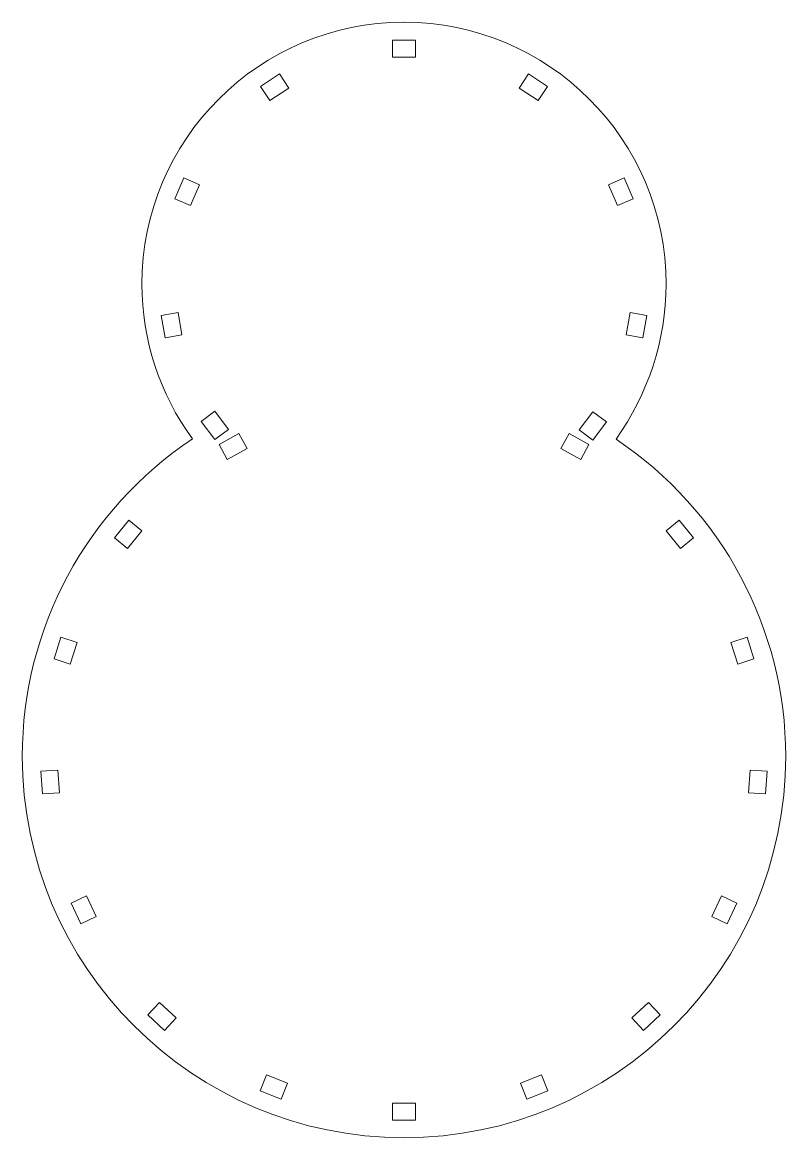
# Model space of a CAD drawing. Header units: centimetres. Extents: x 16.5 to 59, y -12.5 to 20.6.
# Drawn here: x 45.54 to 58.98, y -12.45 to 7.21 of the extents above; entities that cross this region are included whole.
import ezdxf

# ---------------------------------------------------------------- set-up
doc = ezdxf.new("R2010")
doc.units = ezdxf.units.CM
doc.header["$MEASUREMENT"] = 0
doc.layers.add('layer 1', color=7, linetype='Continuous')

msp = doc.modelspace()

# ---------------------------------------------------------------- linework, layer by layer
at = {"layer": 'layer 1', "color": 177, "lineweight": 18}
for points, knots in [([(52.25967, 7.2122), (54.80919, 7.2122), (56.87617, 5.14522), (56.87617, 2.5957), (56.87617, 2.5957), (56.87617, 1.59997), (56.56015, 0.66978), (55.99714, -0.13951), (55.99714, -0.13951), (57.86003, -1.387), (58.98316, -3.47427), (58.98316, -5.72877), (58.98316, -5.72877), (58.98316, -9.44194), (55.97285, -12.45227), (52.25967, -12.45227), (52.25967, -12.45227), (48.54648, -12.45227), (45.53618, -9.44194), (45.53618, -5.72877), (45.53618, -5.72877), (45.53618, -3.46917), (46.66433, -1.37794), (48.53456, -0.13127), (48.53456, -0.13127), (47.95383, 0.66052), (47.64317, 1.61074), (47.64317, 2.5957), (47.64317, 2.5957), (47.64317, 5.14522), (49.71015, 7.2122), (52.25967, 7.2122)], [0, 0, 0, 0, 0.11111111, 0.11111111, 0.11111111, 0.11111111, 0.22222222, 0.22222222, 0.22222222, 0.22222222, 0.33333333, 0.33333333, 0.33333333, 0.33333333, 0.44444444, 0.44444444, 0.44444444, 0.44444444, 0.55555556, 0.55555556, 0.55555556, 0.55555556, 0.66666667, 0.66666667, 0.66666667, 0.66666667, 0.77777778, 0.77777778, 0.77777778, 0.77777778, 1, 1, 1, 1]), ([(52.05967, 6.59641), (52.05967, 6.59641), (52.45967, 6.59641), (52.45967, 6.59641), (52.45967, 6.59641), (52.45967, 6.59641), (52.45967, 6.89641), (52.45967, 6.89641), (52.45967, 6.89641), (52.45967, 6.89641), (52.05967, 6.89641), (52.05967, 6.89641), (52.05967, 6.89641), (52.05967, 6.89641), (52.05967, 6.59641), (52.05967, 6.59641)], [0, 0, 0, 0, 0.2, 0.2, 0.2, 0.2, 0.4, 0.4, 0.4, 0.4, 0.6, 0.6, 0.6, 0.6, 1, 1, 1, 1]), ([(49.73137, 6.08189), (49.73137, 6.08189), (50.0659, 6.30118), (50.0659, 6.30118), (50.0659, 6.30118), (50.0659, 6.30118), (50.23037, 6.05028), (50.23037, 6.05028), (50.23037, 6.05028), (50.23037, 6.05028), (49.89584, 5.83099), (49.89584, 5.83099), (49.89584, 5.83099), (49.89584, 5.83099), (49.73137, 6.08189), (49.73137, 6.08189)], [0, 0, 0, 0, 0.2, 0.2, 0.2, 0.2, 0.4, 0.4, 0.4, 0.4, 0.6, 0.6, 0.6, 0.6, 1, 1, 1, 1]), ([(54.78797, 6.08189), (54.78797, 6.08189), (54.45344, 6.30118), (54.45344, 6.30118), (54.45344, 6.30118), (54.45344, 6.30118), (54.28897, 6.05028), (54.28897, 6.05028), (54.28897, 6.05028), (54.28897, 6.05028), (54.6235, 5.83099), (54.6235, 5.83099), (54.6235, 5.83099), (54.6235, 5.83099), (54.78797, 6.08189), (54.78797, 6.08189)], [0, 0, 0, 0, 0.2, 0.2, 0.2, 0.2, 0.4, 0.4, 0.4, 0.4, 0.6, 0.6, 0.6, 0.6, 1, 1, 1, 1]), ([(48.22151, 4.09989), (48.22151, 4.09989), (48.37885, 4.46764), (48.37885, 4.46764), (48.37885, 4.46764), (48.37885, 4.46764), (48.65467, 4.34964), (48.65467, 4.34964), (48.65467, 4.34964), (48.65467, 4.34964), (48.49733, 3.98188), (48.49733, 3.98188), (48.49733, 3.98188), (48.49733, 3.98188), (48.22151, 4.09989), (48.22151, 4.09989)], [0, 0, 0, 0, 0.2, 0.2, 0.2, 0.2, 0.4, 0.4, 0.4, 0.4, 0.6, 0.6, 0.6, 0.6, 1, 1, 1, 1]), ([(56.29783, 4.09989), (56.29783, 4.09989), (56.14049, 4.46764), (56.14049, 4.46764), (56.14049, 4.46764), (56.14049, 4.46764), (55.86467, 4.34964), (55.86467, 4.34964), (55.86467, 4.34964), (55.86467, 4.34964), (56.02201, 3.98188), (56.02201, 3.98188), (56.02201, 3.98188), (56.02201, 3.98188), (56.29783, 4.09989), (56.29783, 4.09989)], [0, 0, 0, 0, 0.2, 0.2, 0.2, 0.2, 0.4, 0.4, 0.4, 0.4, 0.6, 0.6, 0.6, 0.6, 1, 1, 1, 1]), ([(48.05261, 1.64752), (48.05261, 1.64752), (47.98339, 2.04148), (47.98339, 2.04148), (47.98339, 2.04148), (47.98339, 2.04148), (48.27887, 2.0934), (48.27887, 2.0934), (48.27887, 2.0934), (48.27887, 2.0934), (48.34809, 1.69943), (48.34809, 1.69943), (48.34809, 1.69943), (48.34809, 1.69943), (48.05261, 1.64752), (48.05261, 1.64752)], [0, 0, 0, 0, 0.2, 0.2, 0.2, 0.2, 0.4, 0.4, 0.4, 0.4, 0.6, 0.6, 0.6, 0.6, 1, 1, 1, 1]), ([(56.46762, 1.65153), (56.46762, 1.65153), (56.53647, 2.04556), (56.53647, 2.04556), (56.53647, 2.04556), (56.53647, 2.04556), (56.24095, 2.0972), (56.24095, 2.0972), (56.24095, 2.0972), (56.24095, 2.0972), (56.1721, 1.70317), (56.1721, 1.70317), (56.1721, 1.70317), (56.1721, 1.70317), (56.46762, 1.65153), (56.46762, 1.65153)], [0, 0, 0, 0, 0.2, 0.2, 0.2, 0.2, 0.4, 0.4, 0.4, 0.4, 0.6, 0.6, 0.6, 0.6, 1, 1, 1, 1]), ([(48.92641, -0.14456), (48.92641, -0.14456), (48.68734, 0.17613), (48.68734, 0.17613), (48.68734, 0.17613), (48.68734, 0.17613), (48.92786, 0.35544), (48.92786, 0.35544), (48.92786, 0.35544), (48.92786, 0.35544), (49.16693, 0.03474), (49.16693, 0.03474), (49.16693, 0.03474), (49.16693, 0.03474), (48.92641, -0.14456), (48.92641, -0.14456)], [0, 0, 0, 0, 0.2, 0.2, 0.2, 0.2, 0.4, 0.4, 0.4, 0.4, 0.6, 0.6, 0.6, 0.6, 1, 1, 1, 1]), ([(55.82609, 0.16741), (55.82609, 0.16741), (55.58623, -0.1527), (55.58623, -0.1527), (55.58623, -0.1527), (55.58623, -0.1527), (55.34615, 0.02719), (55.34615, 0.02719), (55.34615, 0.02719), (55.34615, 0.02719), (55.586, 0.3473), (55.586, 0.3473), (55.586, 0.3473), (55.586, 0.3473), (55.82609, 0.16741), (55.82609, 0.16741)], [0, 0, 0, 0, 0.2, 0.2, 0.2, 0.2, 0.4, 0.4, 0.4, 0.4, 0.6, 0.6, 0.6, 0.6, 1, 1, 1, 1]), ([(49.49714, -0.30201), (49.49714, -0.30201), (49.14658, -0.49466), (49.14658, -0.49466), (49.14658, -0.49466), (49.14658, -0.49466), (49.0021, -0.23174), (49.0021, -0.23174), (49.0021, -0.23174), (49.0021, -0.23174), (49.35265, -0.0391), (49.35265, -0.0391), (49.35265, -0.0391), (49.35265, -0.0391), (49.49714, -0.30201), (49.49714, -0.30201)], [0, 0, 0, 0, 0.2, 0.2, 0.2, 0.2, 0.4, 0.4, 0.4, 0.4, 0.6, 0.6, 0.6, 0.6, 1, 1, 1, 1]), ([(55.02251, -0.30217), (55.02251, -0.30217), (55.37305, -0.49483), (55.37305, -0.49483), (55.37305, -0.49483), (55.37305, -0.49483), (55.51755, -0.23192), (55.51755, -0.23192), (55.51755, -0.23192), (55.51755, -0.23192), (55.16701, -0.03926), (55.16701, -0.03926), (55.16701, -0.03926), (55.16701, -0.03926), (55.02251, -0.30217), (55.02251, -0.30217)], [0, 0, 0, 0, 0.2, 0.2, 0.2, 0.2, 0.4, 0.4, 0.4, 0.4, 0.6, 0.6, 0.6, 0.6, 1, 1, 1, 1]), ([(47.6433, -1.75191), (47.6433, -1.75191), (47.3917, -2.06288), (47.3917, -2.06288), (47.3917, -2.06288), (47.3917, -2.06288), (47.15848, -1.87418), (47.15848, -1.87418), (47.15848, -1.87418), (47.15848, -1.87418), (47.41007, -1.56321), (47.41007, -1.56321), (47.41007, -1.56321), (47.41007, -1.56321), (47.6433, -1.75191), (47.6433, -1.75191)], [0, 0, 0, 0, 0.2, 0.2, 0.2, 0.2, 0.4, 0.4, 0.4, 0.4, 0.6, 0.6, 0.6, 0.6, 1, 1, 1, 1]), ([(56.87604, -1.75191), (56.87604, -1.75191), (57.12764, -2.06288), (57.12764, -2.06288), (57.12764, -2.06288), (57.12764, -2.06288), (57.36087, -1.87418), (57.36087, -1.87418), (57.36087, -1.87418), (57.36087, -1.87418), (57.10927, -1.56321), (57.10927, -1.56321), (57.10927, -1.56321), (57.10927, -1.56321), (56.87604, -1.75191), (56.87604, -1.75191)], [0, 0, 0, 0, 0.2, 0.2, 0.2, 0.2, 0.4, 0.4, 0.4, 0.4, 0.6, 0.6, 0.6, 0.6, 1, 1, 1, 1]), ([(46.50168, -3.72056), (46.50168, -3.72056), (46.38148, -4.10207), (46.38148, -4.10207), (46.38148, -4.10207), (46.38148, -4.10207), (46.09535, -4.01193), (46.09535, -4.01193), (46.09535, -4.01193), (46.09535, -4.01193), (46.21554, -3.63041), (46.21554, -3.63041), (46.21554, -3.63041), (46.21554, -3.63041), (46.50168, -3.72056), (46.50168, -3.72056)], [0, 0, 0, 0, 0.2, 0.2, 0.2, 0.2, 0.4, 0.4, 0.4, 0.4, 0.6, 0.6, 0.6, 0.6, 1, 1, 1, 1]), ([(58.01766, -3.72056), (58.01766, -3.72056), (58.13786, -4.10207), (58.13786, -4.10207), (58.13786, -4.10207), (58.13786, -4.10207), (58.42399, -4.01193), (58.42399, -4.01193), (58.42399, -4.01193), (58.42399, -4.01193), (58.3038, -3.63041), (58.3038, -3.63041), (58.3038, -3.63041), (58.3038, -3.63041), (58.01766, -3.72056), (58.01766, -3.72056)], [0, 0, 0, 0, 0.2, 0.2, 0.2, 0.2, 0.4, 0.4, 0.4, 0.4, 0.6, 0.6, 0.6, 0.6, 1, 1, 1, 1]), ([(46.16059, -5.97057), (46.16059, -5.97057), (46.18851, -6.36959), (46.18851, -6.36959), (46.18851, -6.36959), (46.18851, -6.36959), (45.88924, -6.39053), (45.88924, -6.39053), (45.88924, -6.39053), (45.88924, -6.39053), (45.86132, -5.99151), (45.86132, -5.99151), (45.86132, -5.99151), (45.86132, -5.99151), (46.16059, -5.97057), (46.16059, -5.97057)], [0, 0, 0, 0, 0.2, 0.2, 0.2, 0.2, 0.4, 0.4, 0.4, 0.4, 0.6, 0.6, 0.6, 0.6, 1, 1, 1, 1]), ([(58.35875, -5.97057), (58.35875, -5.97057), (58.33083, -6.36959), (58.33083, -6.36959), (58.33083, -6.36959), (58.33083, -6.36959), (58.6301, -6.39053), (58.6301, -6.39053), (58.6301, -6.39053), (58.6301, -6.39053), (58.65802, -5.99151), (58.65802, -5.99151), (58.65802, -5.99151), (58.65802, -5.99151), (58.35875, -5.97057), (58.35875, -5.97057)], [0, 0, 0, 0, 0.2, 0.2, 0.2, 0.2, 0.4, 0.4, 0.4, 0.4, 0.6, 0.6, 0.6, 0.6, 1, 1, 1, 1]), ([(46.66746, -8.1891), (46.66746, -8.1891), (46.83961, -8.55015), (46.83961, -8.55015), (46.83961, -8.55015), (46.83961, -8.55015), (46.56882, -8.67927), (46.56882, -8.67927), (46.56882, -8.67927), (46.56882, -8.67927), (46.39666, -8.31821), (46.39666, -8.31821), (46.39666, -8.31821), (46.39666, -8.31821), (46.66746, -8.1891), (46.66746, -8.1891)], [0, 0, 0, 0, 0.2, 0.2, 0.2, 0.2, 0.4, 0.4, 0.4, 0.4, 0.6, 0.6, 0.6, 0.6, 1, 1, 1, 1]), ([(57.85188, -8.1891), (57.85188, -8.1891), (57.67973, -8.55015), (57.67973, -8.55015), (57.67973, -8.55015), (57.67973, -8.55015), (57.95052, -8.67927), (57.95052, -8.67927), (57.95052, -8.67927), (57.95052, -8.67927), (58.12268, -8.31821), (58.12268, -8.31821), (58.12268, -8.31821), (58.12268, -8.31821), (57.85188, -8.1891), (57.85188, -8.1891)], [0, 0, 0, 0, 0.2, 0.2, 0.2, 0.2, 0.4, 0.4, 0.4, 0.4, 0.6, 0.6, 0.6, 0.6, 1, 1, 1, 1]), ([(47.95181, -10.06774), (47.95181, -10.06774), (48.24426, -10.34063), (48.24426, -10.34063), (48.24426, -10.34063), (48.24426, -10.34063), (48.03959, -10.55997), (48.03959, -10.55997), (48.03959, -10.55997), (48.03959, -10.55997), (47.74713, -10.28708), (47.74713, -10.28708), (47.74713, -10.28708), (47.74713, -10.28708), (47.95181, -10.06774), (47.95181, -10.06774)], [0, 0, 0, 0, 0.2, 0.2, 0.2, 0.2, 0.4, 0.4, 0.4, 0.4, 0.6, 0.6, 0.6, 0.6, 1, 1, 1, 1]), ([(56.56753, -10.06774), (56.56753, -10.06774), (56.27508, -10.34063), (56.27508, -10.34063), (56.27508, -10.34063), (56.27508, -10.34063), (56.47975, -10.55997), (56.47975, -10.55997), (56.47975, -10.55997), (56.47975, -10.55997), (56.77221, -10.28708), (56.77221, -10.28708), (56.77221, -10.28708), (56.77221, -10.28708), (56.56753, -10.06774), (56.56753, -10.06774)], [0, 0, 0, 0, 0.2, 0.2, 0.2, 0.2, 0.4, 0.4, 0.4, 0.4, 0.6, 0.6, 0.6, 0.6, 1, 1, 1, 1]), ([(49.83508, -11.34529), (49.83508, -11.34529), (50.20717, -11.49208), (50.20717, -11.49208), (50.20717, -11.49208), (50.20717, -11.49208), (50.09708, -11.77115), (50.09708, -11.77115), (50.09708, -11.77115), (50.09708, -11.77115), (49.72499, -11.62436), (49.72499, -11.62436), (49.72499, -11.62436), (49.72499, -11.62436), (49.83508, -11.34529), (49.83508, -11.34529)], [0, 0, 0, 0, 0.2, 0.2, 0.2, 0.2, 0.4, 0.4, 0.4, 0.4, 0.6, 0.6, 0.6, 0.6, 1, 1, 1, 1]), ([(54.68426, -11.34529), (54.68426, -11.34529), (54.31217, -11.49208), (54.31217, -11.49208), (54.31217, -11.49208), (54.31217, -11.49208), (54.42226, -11.77115), (54.42226, -11.77115), (54.42226, -11.77115), (54.42226, -11.77115), (54.79435, -11.62436), (54.79435, -11.62436), (54.79435, -11.62436), (54.79435, -11.62436), (54.68426, -11.34529), (54.68426, -11.34529)], [0, 0, 0, 0, 0.2, 0.2, 0.2, 0.2, 0.4, 0.4, 0.4, 0.4, 0.6, 0.6, 0.6, 0.6, 1, 1, 1, 1]), ([(52.05967, -12.14428), (52.05967, -12.14428), (52.45967, -12.14428), (52.45967, -12.14428), (52.45967, -12.14428), (52.45967, -12.14428), (52.45967, -11.84428), (52.45967, -11.84428), (52.45967, -11.84428), (52.45967, -11.84428), (52.05967, -11.84428), (52.05967, -11.84428), (52.05967, -11.84428), (52.05967, -11.84428), (52.05967, -12.14428), (52.05967, -12.14428)], [0, 0, 0, 0, 0.2, 0.2, 0.2, 0.2, 0.4, 0.4, 0.4, 0.4, 0.6, 0.6, 0.6, 0.6, 1, 1, 1, 1])]:
    msp.add_open_spline(points, degree=3, knots=knots, dxfattribs=at)

doc.saveas('drawing.dxf')
